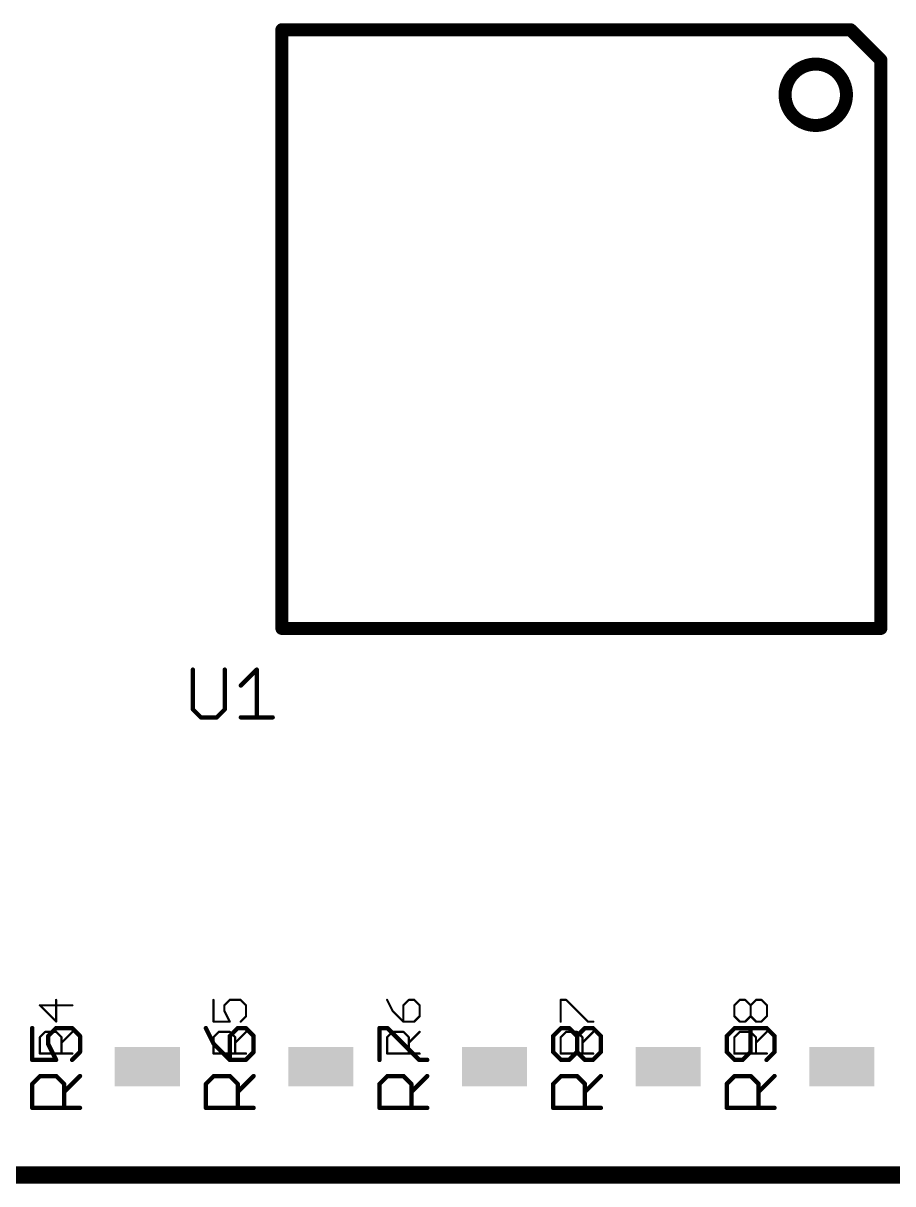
# Model space of a CAD drawing. Extents: x 0.1 to 37.8, y 0 to 44.
# Drawn here: x 16.58 to 26.76, y 13.36 to 26.95 of the extents above; entities that cross this region are included whole.
import ezdxf

# ---------------------------------------------------------------- set-up
doc = ezdxf.new("R2010")
doc.units = 0
for name, color, linetype in [('121', 253, 'CONTINUOUS'), ('21', 253, 'CONTINUOUS'), ('25', 253, 'CONTINUOUS')]:
    doc.layers.add(name, color=color, linetype=linetype)

# ---------------------------------------------------------------- blocks, each defined once
blk = doc.blocks.new('RECT')
blk.add_solid([(-0.5, -0.5), (0.5, -0.5), (-0.5, 0.5), (0.5, 0.5)])

msp = doc.modelspace()

# ---------------------------------------------------------------- linework, layer by layer
at = {"layer": '121', "const_width": 0.0508}
for points in [[(18.5674, 19.3807), (18.5674, 18.9146)], [(18.9403, 18.9146), (18.9403, 19.3807)], [(19.1287, 19.1943), (19.3151, 19.3807)], [(19.3151, 19.3807), (19.3151, 18.8214)], [(18.5674, 18.9146), (18.6606, 18.8214)], [(18.847, 18.8214), (18.9403, 18.9146)], [(18.6606, 18.8214), (18.847, 18.8214)], [(19.1287, 18.8214), (19.5016, 18.8214)], [(16.6873, 15.1836), (16.6873, 14.8107)], [(16.8738, 15.0903), (16.967, 15.1836)], [(16.8738, 14.9971), (16.8738, 15.0903)], [(16.967, 15.1836), (17.1534, 15.1836)], [(17.1534, 15.1836), (17.2466, 15.0903)], [(17.2466, 15.0903), (17.2466, 14.9039)], [(18.7193, 15.1836), (18.8125, 14.9971)], [(19.0922, 15.1836), (18.999, 15.0903)], [(18.999, 15.0903), (18.999, 14.8107)], [(19.1854, 15.1836), (19.0922, 15.1836)], [(19.2786, 15.0903), (19.1854, 15.1836)], [(19.2786, 14.9039), (19.2786, 15.0903)], [(20.7513, 14.8107), (20.7513, 15.1836)], [(20.7513, 15.1836), (20.8445, 15.1836)], [(20.8445, 15.1836), (21.2174, 14.8107)], [(22.7833, 15.0903), (22.8765, 15.1836)], [(22.7833, 14.9039), (22.7833, 15.0903)], [(22.8765, 15.1836), (22.9698, 15.1836)], [(22.9698, 15.1836), (23.063, 15.0903)], [(23.063, 15.0903), (23.1562, 15.1836)], [(23.063, 14.9039), (23.063, 15.0903)], [(23.1562, 15.1836), (23.2494, 15.1836)], [(23.2494, 15.1836), (23.3426, 15.0903)], [(23.3426, 15.0903), (23.3426, 14.9039)], [(24.9085, 15.1836), (24.8153, 15.0903)], [(24.8153, 15.0903), (24.8153, 14.9039)], [(25.2814, 15.1836), (24.9085, 15.1836)], [(25.095, 14.9039), (25.095, 15.1836)], [(25.3746, 15.0903), (25.2814, 15.1836)], [(25.3746, 14.9039), (25.3746, 15.0903)], [(16.967, 14.8107), (16.8738, 14.9971)], [(18.8125, 14.9971), (18.999, 14.8107)], [(16.6873, 14.8107), (16.967, 14.8107)], [(17.2466, 14.9039), (17.1534, 14.8107)], [(18.999, 14.8107), (19.1854, 14.8107)], [(19.1854, 14.8107), (19.2786, 14.9039)], [(21.2174, 14.8107), (21.3106, 14.8107)], [(22.8765, 14.8107), (22.7833, 14.9039)], [(22.9698, 14.8107), (22.8765, 14.8107)], [(23.063, 14.9039), (22.9698, 14.8107)], [(23.1562, 14.8107), (23.063, 14.9039)], [(23.2494, 14.8107), (23.1562, 14.8107)], [(23.3426, 14.9039), (23.2494, 14.8107)], [(24.8153, 14.9039), (24.9085, 14.8107)], [(24.9085, 14.8107), (25.0018, 14.8107)], [(25.0018, 14.8107), (25.095, 14.9039)], [(25.2814, 14.8107), (25.3746, 14.9039)], [(16.6873, 14.529), (16.7805, 14.6223)], [(16.6873, 14.2494), (16.6873, 14.529)], [(16.7805, 14.6223), (16.967, 14.6223)], [(16.967, 14.6223), (17.0602, 14.529)], [(17.0602, 14.4358), (17.2466, 14.6223)], [(17.0602, 14.529), (17.0602, 14.2494)], [(18.7193, 14.529), (18.8125, 14.6223)], [(18.7193, 14.2494), (18.7193, 14.529)], [(18.8125, 14.6223), (18.999, 14.6223)], [(18.999, 14.6223), (19.0922, 14.529)], [(19.0922, 14.4358), (19.2786, 14.6223)], [(19.0922, 14.529), (19.0922, 14.2494)], [(20.7513, 14.529), (20.8445, 14.6223)], [(20.7513, 14.2494), (20.7513, 14.529)], [(20.8445, 14.6223), (21.031, 14.6223)], [(21.031, 14.6223), (21.1242, 14.529)], [(21.1242, 14.4358), (21.3106, 14.6223)], [(21.1242, 14.529), (21.1242, 14.2494)], [(22.7833, 14.529), (22.8765, 14.6223)], [(22.7833, 14.2494), (22.7833, 14.529)], [(22.8765, 14.6223), (23.063, 14.6223)], [(23.063, 14.6223), (23.1562, 14.529)], [(23.1562, 14.4358), (23.3426, 14.6223)], [(23.1562, 14.529), (23.1562, 14.2494)], [(24.8153, 14.529), (24.9085, 14.6223)], [(24.8153, 14.2494), (24.8153, 14.529)], [(24.9085, 14.6223), (25.095, 14.6223)], [(25.095, 14.6223), (25.1882, 14.529)], [(25.1882, 14.4358), (25.3746, 14.6223)], [(25.1882, 14.529), (25.1882, 14.2494)], [(17.2466, 14.2494), (16.6873, 14.2494)], [(19.2786, 14.2494), (18.7193, 14.2494)], [(21.3106, 14.2494), (20.7513, 14.2494)], [(23.3426, 14.2494), (22.7833, 14.2494)], [(25.3746, 14.2494), (24.8153, 14.2494)]]:
    msp.add_lwpolyline(points, dxfattribs=at)
at = {"layer": '121', "const_width": 0.0254}
for points in [[(18.5801, 19.3807, 1), (18.5547, 19.3807)], [(18.953, 19.3807, 1), (18.9276, 19.3807)], [(19.3278, 19.3807, 1), (19.3024, 19.3807)], [(19.3241, 19.3717, 1), (19.3062, 19.3897)], [(19.1197, 19.2032, 1), (19.1377, 19.1853)], [(18.5764, 18.9236, 1), (18.5584, 18.9056)], [(18.5547, 18.9146, 1), (18.5801, 18.9146)], [(18.9276, 18.9146, 1), (18.953, 18.9146)], [(18.9492, 18.9056, 1), (18.9313, 18.9236)], [(18.6606, 18.8341, 1), (18.6606, 18.8087)], [(18.6516, 18.8124, 1), (18.6696, 18.8304)], [(18.8381, 18.8304, 1), (18.856, 18.8124)], [(18.847, 18.8087, 1), (18.847, 18.8341)], [(19.1287, 18.8341, 1), (19.1287, 18.8087)], [(19.3024, 18.8214, 1), (19.3278, 18.8214)], [(19.5016, 18.8087, 1), (19.5016, 18.8341)], [(16.7, 15.1836, 1), (16.6746, 15.1836)], [(16.8864, 15.0903, 1), (16.8611, 15.0903)], [(16.8648, 15.0993, 1), (16.8827, 15.0814)], [(16.967, 15.1963, 1), (16.967, 15.1709)], [(16.9759, 15.1746, 1), (16.958, 15.1925)], [(17.1624, 15.1925, 1), (17.1444, 15.1746)], [(17.1534, 15.1709, 1), (17.1534, 15.1963)], [(17.2593, 15.0903, 1), (17.2339, 15.0903)], [(17.2376, 15.0814, 1), (17.2556, 15.0993)], [(18.7307, 15.1892, 1), (18.708, 15.1779)], [(19.0117, 15.0903, 1), (18.9863, 15.0903)], [(18.99, 15.0993, 1), (19.0079, 15.0814)], [(19.0922, 15.1963, 1), (19.0922, 15.1709)], [(19.1012, 15.1746, 1), (19.0832, 15.1925)], [(19.1944, 15.1925, 1), (19.1764, 15.1746)], [(19.1854, 15.1709, 1), (19.1854, 15.1963)], [(19.2913, 15.0903, 1), (19.2659, 15.0903)], [(19.2696, 15.0814, 1), (19.2876, 15.0993)], [(20.764, 15.1836, 1), (20.7386, 15.1836)], [(20.7513, 15.1963, 1), (20.7513, 15.1709)], [(20.8535, 15.1925, 1), (20.8356, 15.1746)], [(20.8445, 15.1709, 1), (20.8445, 15.1963)], [(22.796, 15.0903, 1), (22.7706, 15.0903)], [(22.7743, 15.0993, 1), (22.7923, 15.0814)], [(22.8765, 15.1963, 1), (22.8765, 15.1709)], [(22.8855, 15.1746, 1), (22.8676, 15.1925)], [(22.9787, 15.1925, 1), (22.9608, 15.1746)], [(22.9698, 15.1709, 1), (22.9698, 15.1963)], [(23.0757, 15.0903, 1), (23.0503, 15.0903)], [(23.054, 15.0993, 1), (23.0719, 15.0814)], [(23.054, 15.0814, 1), (23.0719, 15.0993)], [(23.1562, 15.1963, 1), (23.1562, 15.1709)], [(23.1652, 15.1746, 1), (23.1472, 15.1925)], [(23.2584, 15.1925, 1), (23.2404, 15.1746)], [(23.2494, 15.1709, 1), (23.2494, 15.1963)], [(23.3553, 15.0903, 1), (23.3299, 15.0903)], [(23.3336, 15.0814, 1), (23.3516, 15.0993)], [(24.828, 15.0903, 1), (24.8026, 15.0903)], [(24.8063, 15.0993, 1), (24.8243, 15.0814)], [(24.9085, 15.1963, 1), (24.9085, 15.1709)], [(24.9175, 15.1746, 1), (24.8996, 15.1925)], [(25.1077, 15.1836, 1), (25.0823, 15.1836)], [(25.2904, 15.1925, 1), (25.2724, 15.1746)], [(25.2814, 15.1709, 1), (25.2814, 15.1963)], [(25.3873, 15.0903, 1), (25.3619, 15.0903)], [(25.3656, 15.0814, 1), (25.3836, 15.0993)], [(16.8851, 15.0028, 1), (16.8624, 14.9915)], [(16.8611, 14.9971, 1), (16.8864, 14.9971)], [(18.8215, 15.0061, 1), (18.8036, 14.9882)], [(18.8012, 14.9915, 1), (18.8239, 15.0028)], [(16.6873, 14.8234, 1), (16.6873, 14.798)], [(16.6746, 14.8107, 1), (16.7, 14.8107)], [(16.9556, 14.805, 1), (16.9783, 14.8164)], [(16.967, 14.798, 1), (16.967, 14.8234)], [(17.1444, 14.8197, 1), (17.1624, 14.8017)], [(17.2339, 14.9039, 1), (17.2593, 14.9039)], [(17.2556, 14.8949, 1), (17.2376, 14.9129)], [(18.999, 14.8234, 1), (18.999, 14.798)], [(18.9863, 14.8107, 1), (19.0117, 14.8107)], [(18.99, 14.8017, 1), (19.0079, 14.8197)], [(19.1764, 14.8197, 1), (19.1944, 14.8017)], [(19.1854, 14.798, 1), (19.1854, 14.8234)], [(19.2659, 14.9039, 1), (19.2913, 14.9039)], [(19.2876, 14.8949, 1), (19.2696, 14.9129)], [(20.7386, 14.8107, 1), (20.764, 14.8107)], [(21.2174, 14.8234, 1), (21.2174, 14.798)], [(21.2084, 14.8017, 1), (21.2264, 14.8197)], [(21.3106, 14.798, 1), (21.3106, 14.8234)], [(22.7923, 14.9129, 1), (22.7743, 14.8949)], [(22.7706, 14.9039, 1), (22.796, 14.9039)], [(22.8765, 14.8234, 1), (22.8765, 14.798)], [(22.8676, 14.8017, 1), (22.8855, 14.8197)], [(22.9608, 14.8197, 1), (22.9787, 14.8017)], [(22.9698, 14.798, 1), (22.9698, 14.8234)], [(23.0719, 14.9129, 1), (23.054, 14.8949)], [(23.0503, 14.9039, 1), (23.0757, 14.9039)], [(23.0719, 14.8949, 1), (23.054, 14.9129)], [(23.1562, 14.8234, 1), (23.1562, 14.798)], [(23.1472, 14.8017, 1), (23.1652, 14.8197)], [(23.2404, 14.8197, 1), (23.2584, 14.8017)], [(23.2494, 14.798, 1), (23.2494, 14.8234)], [(23.3299, 14.9039, 1), (23.3553, 14.9039)], [(23.3516, 14.8949, 1), (23.3336, 14.9129)], [(24.8243, 14.9129, 1), (24.8063, 14.8949)], [(24.8026, 14.9039, 1), (24.828, 14.9039)], [(24.9085, 14.8234, 1), (24.9085, 14.798)], [(24.8996, 14.8017, 1), (24.9175, 14.8197)], [(24.9928, 14.8197, 1), (25.0107, 14.8017)], [(25.0018, 14.798, 1), (25.0018, 14.8234)], [(25.0823, 14.9039, 1), (25.1077, 14.9039)], [(25.1039, 14.8949, 1), (25.086, 14.9129)], [(25.2724, 14.8197, 1), (25.2904, 14.8017)], [(25.3619, 14.9039, 1), (25.3873, 14.9039)], [(25.3836, 14.8949, 1), (25.3656, 14.9129)], [(16.7, 14.529, 1), (16.6746, 14.529)], [(16.6783, 14.538, 1), (16.6963, 14.5201)], [(16.7805, 14.635, 1), (16.7805, 14.6096)], [(16.7895, 14.6133, 1), (16.7716, 14.6312)], [(16.9759, 14.6312, 1), (16.958, 14.6133)], [(16.967, 14.6096, 1), (16.967, 14.635)], [(17.0729, 14.529, 1), (17.0475, 14.529)], [(17.0512, 14.5201, 1), (17.0692, 14.538)], [(17.2556, 14.6133, 1), (17.2376, 14.6312)], [(18.732, 14.529, 1), (18.7066, 14.529)], [(18.7103, 14.538, 1), (18.7283, 14.5201)], [(18.8125, 14.635, 1), (18.8125, 14.6096)], [(18.8215, 14.6133, 1), (18.8036, 14.6312)], [(19.0079, 14.6312, 1), (18.99, 14.6133)], [(18.999, 14.6096, 1), (18.999, 14.635)], [(19.1049, 14.529, 1), (19.0795, 14.529)], [(19.0832, 14.5201, 1), (19.1012, 14.538)], [(19.2876, 14.6133, 1), (19.2696, 14.6312)], [(20.764, 14.529, 1), (20.7386, 14.529)], [(20.7423, 14.538, 1), (20.7603, 14.5201)], [(20.8445, 14.635, 1), (20.8445, 14.6096)], [(20.8535, 14.6133, 1), (20.8356, 14.6312)], [(21.0399, 14.6312, 1), (21.022, 14.6133)], [(21.031, 14.6096, 1), (21.031, 14.635)], [(21.1369, 14.529, 1), (21.1115, 14.529)], [(21.1152, 14.5201, 1), (21.1332, 14.538)], [(21.3196, 14.6133, 1), (21.3016, 14.6312)], [(22.796, 14.529, 1), (22.7706, 14.529)], [(22.7743, 14.538, 1), (22.7923, 14.5201)], [(22.8765, 14.635, 1), (22.8765, 14.6096)], [(22.8855, 14.6133, 1), (22.8676, 14.6312)], [(23.0719, 14.6312, 1), (23.054, 14.6133)], [(23.063, 14.6096, 1), (23.063, 14.635)], [(23.1689, 14.529, 1), (23.1435, 14.529)], [(23.1472, 14.5201, 1), (23.1652, 14.538)], [(23.3516, 14.6133, 1), (23.3336, 14.6312)], [(24.828, 14.529, 1), (24.8026, 14.529)], [(24.8063, 14.538, 1), (24.8243, 14.5201)], [(24.9085, 14.635, 1), (24.9085, 14.6096)], [(24.9175, 14.6133, 1), (24.8996, 14.6312)], [(25.1039, 14.6312, 1), (25.086, 14.6133)], [(25.095, 14.6096, 1), (25.095, 14.635)], [(25.2009, 14.529, 1), (25.1755, 14.529)], [(25.1792, 14.5201, 1), (25.1972, 14.538)], [(25.3836, 14.6133, 1), (25.3656, 14.6312)], [(17.0512, 14.4448, 1), (17.0692, 14.4268)], [(19.0832, 14.4448, 1), (19.1012, 14.4268)], [(21.1152, 14.4448, 1), (21.1332, 14.4268)], [(23.1472, 14.4448, 1), (23.1652, 14.4268)], [(25.1792, 14.4448, 1), (25.1972, 14.4268)], [(16.6873, 14.2621, 1), (16.6873, 14.2367)], [(17.2466, 14.2367, 1), (17.2466, 14.2621)], [(18.7193, 14.2621, 1), (18.7193, 14.2367)], [(19.2786, 14.2367, 1), (19.2786, 14.2621)], [(20.7513, 14.2621, 1), (20.7513, 14.2367)], [(21.3106, 14.2367, 1), (21.3106, 14.2621)], [(22.7833, 14.2621, 1), (22.7833, 14.2367)], [(23.3426, 14.2367, 1), (23.3426, 14.2621)], [(24.8153, 14.2621, 1), (24.8153, 14.2367)], [(25.3746, 14.2367, 1), (25.3746, 14.2621)], [(16.6746, 14.2494, 1), (16.7, 14.2494)], [(17.0475, 14.2494, 1), (17.0729, 14.2494)], [(18.7066, 14.2494, 1), (18.732, 14.2494)], [(19.0795, 14.2494, 1), (19.1049, 14.2494)], [(20.7386, 14.2494, 1), (20.764, 14.2494)], [(21.1115, 14.2494, 1), (21.1369, 14.2494)], [(22.7706, 14.2494, 1), (22.796, 14.2494)], [(23.1435, 14.2494, 1), (23.1689, 14.2494)], [(24.8026, 14.2494, 1), (24.828, 14.2494)], [(25.1755, 14.2494, 1), (25.2009, 14.2494)]]:
    msp.add_lwpolyline(points, format="xyb", dxfattribs=at)
at = {"layer": '21'}
for points, const_width in [([(19.609, 19.863), (19.609, 26.873)], 0.1524), ([(19.609, 26.873), (26.264, 26.873)], 0.1524), ([(26.619, 26.518), (26.264, 26.873)], 0.1524), ([(26.619, 26.518), (26.619, 19.863)], 0.1524), ([(26.619, 19.863), (19.609, 19.863)], 0.1524), ([(10.864, 13.462), (35.364, 13.462)], 0.2032)]:
    msp.add_lwpolyline(points, dxfattribs=dict(at, const_width=const_width))
for points, const_width in [([(19.6471, 26.873, 1), (19.5709, 26.873)], 0.0762), ([(19.609, 26.9111, 1), (19.609, 26.8349)], 0.0762), ([(26.2909, 26.8999, 1), (26.2371, 26.8461)], 0.0762), ([(26.264, 26.8349, 1), (26.264, 26.9111)], 0.0762), ([(25.8572, 25.752, 1), (25.8572, 26.4704, 1), (25.8572, 25.752)], 0.1524), ([(26.6571, 26.518, 1), (26.5809, 26.518)], 0.0762), ([(26.5921, 26.4911, 1), (26.6459, 26.5449)], 0.0762), ([(19.609, 19.9011, 1), (19.609, 19.8249)], 0.0762), ([(19.5709, 19.863, 1), (19.6471, 19.863)], 0.0762), ([(26.5809, 19.863, 1), (26.6571, 19.863)], 0.0762), ([(26.619, 19.8249, 1), (26.619, 19.9011)], 0.0762)]:
    msp.add_lwpolyline(points, format="xyb", dxfattribs=dict(at, const_width=const_width))
at = {"layer": '25', "const_width": 0.0254}
for points in [[(16.967, 15.2595), (16.967, 15.5137)], [(18.8084, 15.5137), (18.8084, 15.2595)], [(18.9355, 15.4502), (18.999, 15.5137)], [(18.999, 15.5137), (19.1261, 15.5137)], [(19.1261, 15.5137), (19.1897, 15.4502)], [(20.8404, 15.5137), (20.9039, 15.3866)], [(21.0946, 15.5137), (21.031, 15.4502)], [(21.1581, 15.5137), (21.0946, 15.5137)], [(21.2217, 15.4502), (21.1581, 15.5137)], [(22.8724, 15.2595), (22.8724, 15.5137)], [(22.8724, 15.5137), (22.9359, 15.5137)], [(22.9359, 15.5137), (23.1901, 15.2595)], [(24.9044, 15.4502), (24.9679, 15.5137)], [(24.9679, 15.5137), (25.0315, 15.5137)], [(25.0315, 15.5137), (25.095, 15.4502)], [(25.095, 15.4502), (25.1586, 15.5137)], [(25.1586, 15.5137), (25.2221, 15.5137)], [(25.2221, 15.5137), (25.2857, 15.4502)], [(17.1577, 15.4502), (16.7764, 15.4502)], [(16.7764, 15.4502), (16.967, 15.2595)], [(18.9355, 15.3866), (18.9355, 15.4502)], [(18.999, 15.2595), (18.9355, 15.3866)], [(19.1897, 15.4502), (19.1897, 15.323)], [(20.9039, 15.3866), (21.031, 15.2595)], [(21.031, 15.4502), (21.031, 15.2595)], [(21.2217, 15.323), (21.2217, 15.4502)], [(24.9044, 15.323), (24.9044, 15.4502)], [(25.095, 15.323), (25.095, 15.4502)], [(25.2857, 15.4502), (25.2857, 15.323)], [(18.8084, 15.2595), (18.999, 15.2595)], [(19.1897, 15.323), (19.1261, 15.2595)], [(21.031, 15.2595), (21.1581, 15.2595)], [(21.1581, 15.2595), (21.2217, 15.323)], [(23.1901, 15.2595), (23.2537, 15.2595)], [(24.9679, 15.2595), (24.9044, 15.323)], [(25.0315, 15.2595), (24.9679, 15.2595)], [(25.095, 15.323), (25.0315, 15.2595)], [(25.1586, 15.2595), (25.095, 15.323)], [(25.2221, 15.2595), (25.1586, 15.2595)], [(25.2857, 15.323), (25.2221, 15.2595)], [(16.7764, 15.0759), (16.8399, 15.1395)], [(16.7764, 14.8853), (16.7764, 15.0759)], [(16.8399, 15.1395), (16.967, 15.1395)], [(16.967, 15.1395), (17.0306, 15.0759)], [(17.0306, 15.0124), (17.1577, 15.1395)], [(17.0306, 15.0759), (17.0306, 14.8853)], [(18.8084, 15.0759), (18.8719, 15.1395)], [(18.8084, 14.8853), (18.8084, 15.0759)], [(18.8719, 15.1395), (18.999, 15.1395)], [(18.999, 15.1395), (19.0626, 15.0759)], [(19.0626, 15.0124), (19.1897, 15.1395)], [(19.0626, 15.0759), (19.0626, 14.8853)], [(20.8404, 15.0759), (20.9039, 15.1395)], [(20.8404, 14.8853), (20.8404, 15.0759)], [(20.9039, 15.1395), (21.031, 15.1395)], [(21.031, 15.1395), (21.0946, 15.0759)], [(21.0946, 15.0124), (21.2217, 15.1395)], [(21.0946, 15.0759), (21.0946, 14.8853)], [(22.8724, 15.0759), (22.9359, 15.1395)], [(22.8724, 14.8853), (22.8724, 15.0759)], [(22.9359, 15.1395), (23.063, 15.1395)], [(23.063, 15.1395), (23.1266, 15.0759)], [(23.1266, 15.0124), (23.2537, 15.1395)], [(23.1266, 15.0759), (23.1266, 14.8853)], [(24.9044, 15.0759), (24.9679, 15.1395)], [(24.9044, 14.8853), (24.9044, 15.0759)], [(24.9679, 15.1395), (25.095, 15.1395)], [(25.095, 15.1395), (25.1586, 15.0759)], [(25.1586, 15.0124), (25.2857, 15.1395)], [(25.1586, 15.0759), (25.1586, 14.8853)], [(17.1577, 14.8853), (16.7764, 14.8853)], [(19.1897, 14.8853), (18.8084, 14.8853)], [(21.2217, 14.8853), (20.8404, 14.8853)], [(23.2537, 14.8853), (22.8724, 14.8853)], [(25.2857, 14.8853), (24.9044, 14.8853)]]:
    msp.add_lwpolyline(points, dxfattribs=at)
at = {"layer": '25', "const_width": 0.0127}
for points in [[(16.9734, 15.5137, 1), (16.9607, 15.5137)], [(18.8147, 15.5137, 1), (18.802, 15.5137)], [(18.999, 15.5201, 1), (18.999, 15.5074)], [(19.0035, 15.5092, 1), (18.9945, 15.5182)], [(19.1306, 15.5182, 1), (19.1217, 15.5092)], [(19.1261, 15.5074, 1), (19.1261, 15.5201)], [(20.8461, 15.5165, 1), (20.8347, 15.5109)], [(21.0946, 15.5201, 1), (21.0946, 15.5074)], [(21.0991, 15.5092, 1), (21.0901, 15.5182)], [(21.1626, 15.5182, 1), (21.1537, 15.5092)], [(21.1581, 15.5074, 1), (21.1581, 15.5201)], [(22.8787, 15.5137, 1), (22.866, 15.5137)], [(22.8724, 15.5201, 1), (22.8724, 15.5074)], [(22.9404, 15.5182, 1), (22.9314, 15.5092)], [(22.9359, 15.5074, 1), (22.9359, 15.5201)], [(24.9679, 15.5201, 1), (24.9679, 15.5074)], [(24.9724, 15.5092, 1), (24.9634, 15.5182)], [(25.036, 15.5182, 1), (25.027, 15.5092)], [(25.0315, 15.5074, 1), (25.0315, 15.5201)], [(25.1586, 15.5201, 1), (25.1586, 15.5074)], [(25.1631, 15.5092, 1), (25.1541, 15.5182)], [(25.2266, 15.5182, 1), (25.2177, 15.5092)], [(25.2221, 15.5074, 1), (25.2221, 15.5201)], [(16.7764, 15.4565, 1), (16.7764, 15.4438)], [(16.7809, 15.4546, 1), (16.7719, 15.4457)], [(17.1577, 15.4438, 1), (17.1577, 15.4565)], [(18.9418, 15.4502, 1), (18.9291, 15.4502)], [(18.9291, 15.3866, 1), (18.9418, 15.3866)], [(18.931, 15.4546, 1), (18.94, 15.4457)], [(18.9412, 15.3894, 1), (18.9298, 15.3838)], [(19.1961, 15.4502, 1), (19.1834, 15.4502)], [(19.1852, 15.4457, 1), (19.1942, 15.4546)], [(20.9084, 15.3911, 1), (20.8994, 15.3821)], [(20.8983, 15.3838, 1), (20.9096, 15.3894)], [(21.0374, 15.4502, 1), (21.0247, 15.4502)], [(21.0265, 15.4546, 1), (21.0355, 15.4457)], [(21.2281, 15.4502, 1), (21.2154, 15.4502)], [(21.2172, 15.4457, 1), (21.2262, 15.4546)], [(24.9107, 15.4502, 1), (24.898, 15.4502)], [(24.8999, 15.4546, 1), (24.9089, 15.4457)], [(25.1014, 15.4502, 1), (25.0887, 15.4502)], [(25.0905, 15.4546, 1), (25.0995, 15.4457)], [(25.0905, 15.4457, 1), (25.0995, 15.4546)], [(25.2921, 15.4502, 1), (25.2794, 15.4502)], [(25.2812, 15.4457, 1), (25.2902, 15.4546)], [(16.9607, 15.2595, 1), (16.9734, 15.2595)], [(16.9625, 15.255, 1), (16.9715, 15.264)], [(18.802, 15.2595, 1), (18.8147, 15.2595)], [(18.8084, 15.2658, 1), (18.8084, 15.2531)], [(18.9934, 15.2567, 1), (19.0047, 15.2623)], [(18.999, 15.2531, 1), (18.999, 15.2658)], [(19.1217, 15.264, 1), (19.1306, 15.255)], [(19.1834, 15.323, 1), (19.1961, 15.323)], [(19.1942, 15.3186, 1), (19.1852, 15.3275)], [(21.031, 15.2658, 1), (21.031, 15.2531)], [(21.0247, 15.2595, 1), (21.0374, 15.2595)], [(21.0265, 15.255, 1), (21.0355, 15.264)], [(21.1537, 15.264, 1), (21.1626, 15.255)], [(21.1581, 15.2531, 1), (21.1581, 15.2658)], [(21.2154, 15.323, 1), (21.2281, 15.323)], [(21.2262, 15.3186, 1), (21.2172, 15.3275)], [(22.866, 15.2595, 1), (22.8787, 15.2595)], [(23.1901, 15.2658, 1), (23.1901, 15.2531)], [(23.1857, 15.255, 1), (23.1946, 15.264)], [(23.2537, 15.2531, 1), (23.2537, 15.2658)], [(24.9089, 15.3275, 1), (24.8999, 15.3186)], [(24.898, 15.323, 1), (24.9107, 15.323)], [(24.9679, 15.2658, 1), (24.9679, 15.2531)], [(24.9634, 15.255, 1), (24.9724, 15.264)], [(25.027, 15.264, 1), (25.036, 15.255)], [(25.0315, 15.2531, 1), (25.0315, 15.2658)], [(25.0995, 15.3275, 1), (25.0905, 15.3186)], [(25.0887, 15.323, 1), (25.1014, 15.323)], [(25.0995, 15.3186, 1), (25.0905, 15.3275)], [(25.1586, 15.2658, 1), (25.1586, 15.2531)], [(25.1541, 15.255, 1), (25.1631, 15.264)], [(25.2177, 15.264, 1), (25.2266, 15.255)], [(25.2221, 15.2531, 1), (25.2221, 15.2658)], [(25.2794, 15.323, 1), (25.2921, 15.323)], [(25.2902, 15.3186, 1), (25.2812, 15.3275)], [(16.7827, 15.0759, 1), (16.77, 15.0759)], [(16.7719, 15.0804, 1), (16.7809, 15.0715)], [(16.8399, 15.1458, 1), (16.8399, 15.1332)], [(16.8444, 15.135, 1), (16.8354, 15.144)], [(16.9715, 15.144, 1), (16.9625, 15.135)], [(16.967, 15.1332, 1), (16.967, 15.1458)], [(17.0369, 15.0759, 1), (17.0242, 15.0759)], [(17.0261, 15.0715, 1), (17.0351, 15.0804)], [(17.1622, 15.135, 1), (17.1532, 15.144)], [(18.8147, 15.0759, 1), (18.802, 15.0759)], [(18.8039, 15.0804, 1), (18.8129, 15.0715)], [(18.8719, 15.1458, 1), (18.8719, 15.1332)], [(18.8764, 15.135, 1), (18.8674, 15.144)], [(19.0035, 15.144, 1), (18.9945, 15.135)], [(18.999, 15.1332, 1), (18.999, 15.1458)], [(19.0689, 15.0759, 1), (19.0562, 15.0759)], [(19.0581, 15.0715, 1), (19.0671, 15.0804)], [(19.1942, 15.135, 1), (19.1852, 15.144)], [(20.8467, 15.0759, 1), (20.834, 15.0759)], [(20.8359, 15.0804, 1), (20.8449, 15.0715)], [(20.9039, 15.1458, 1), (20.9039, 15.1332)], [(20.9084, 15.135, 1), (20.8994, 15.144)], [(21.0355, 15.144, 1), (21.0265, 15.135)], [(21.031, 15.1332, 1), (21.031, 15.1458)], [(21.1009, 15.0759, 1), (21.0882, 15.0759)], [(21.0901, 15.0715, 1), (21.0991, 15.0804)], [(21.2262, 15.135, 1), (21.2172, 15.144)], [(22.8787, 15.0759, 1), (22.866, 15.0759)], [(22.8679, 15.0804, 1), (22.8769, 15.0715)], [(22.9359, 15.1458, 1), (22.9359, 15.1332)], [(22.9404, 15.135, 1), (22.9314, 15.144)], [(23.0675, 15.144, 1), (23.0585, 15.135)], [(23.063, 15.1332, 1), (23.063, 15.1458)], [(23.1329, 15.0759, 1), (23.1202, 15.0759)], [(23.1221, 15.0715, 1), (23.1311, 15.0804)], [(23.2582, 15.135, 1), (23.2492, 15.144)], [(24.9107, 15.0759, 1), (24.898, 15.0759)], [(24.8999, 15.0804, 1), (24.9089, 15.0715)], [(24.9679, 15.1458, 1), (24.9679, 15.1332)], [(24.9724, 15.135, 1), (24.9634, 15.144)], [(25.0995, 15.144, 1), (25.0905, 15.135)], [(25.095, 15.1332, 1), (25.095, 15.1458)], [(25.1649, 15.0759, 1), (25.1522, 15.0759)], [(25.1541, 15.0715, 1), (25.1631, 15.0804)], [(25.2902, 15.135, 1), (25.2812, 15.144)], [(17.0261, 15.0169, 1), (17.0351, 15.0079)], [(19.0581, 15.0169, 1), (19.0671, 15.0079)], [(21.0901, 15.0169, 1), (21.0991, 15.0079)], [(23.1221, 15.0169, 1), (23.1311, 15.0079)], [(25.1541, 15.0169, 1), (25.1631, 15.0079)], [(16.7764, 14.8916, 1), (16.7764, 14.8789)], [(16.77, 14.8853, 1), (16.7827, 14.8853)], [(17.0242, 14.8853, 1), (17.0369, 14.8853)], [(17.1577, 14.8789, 1), (17.1577, 14.8916)], [(18.802, 14.8853, 1), (18.8147, 14.8853)], [(18.8084, 14.8916, 1), (18.8084, 14.8789)], [(19.0562, 14.8853, 1), (19.0689, 14.8853)], [(19.1897, 14.8789, 1), (19.1897, 14.8916)], [(20.8404, 14.8916, 1), (20.8404, 14.8789)], [(20.834, 14.8853, 1), (20.8467, 14.8853)], [(21.0882, 14.8853, 1), (21.1009, 14.8853)], [(21.2217, 14.8789, 1), (21.2217, 14.8916)], [(22.866, 14.8853, 1), (22.8787, 14.8853)], [(22.8724, 14.8916, 1), (22.8724, 14.8789)], [(23.1202, 14.8853, 1), (23.1329, 14.8853)], [(23.2537, 14.8789, 1), (23.2537, 14.8916)], [(24.9044, 14.8916, 1), (24.9044, 14.8789)], [(24.898, 14.8853, 1), (24.9107, 14.8853)], [(25.1522, 14.8853, 1), (25.1649, 14.8853)], [(25.2857, 14.8789, 1), (25.2857, 14.8916)]]:
    msp.add_lwpolyline(points, format="xyb", dxfattribs=at)

# ---------------------------------------------------------------- block references
at = {"layer": '21', "xscale": 0.4572, "yscale": 0.762, "rotation": 270}
for p in [(18.034, 14.732), (20.066, 14.732), (22.098, 14.732), (24.13, 14.732), (26.162, 14.732)]:
    msp.add_blockref('RECT', p, dxfattribs=at)

doc.saveas('drawing.dxf')
